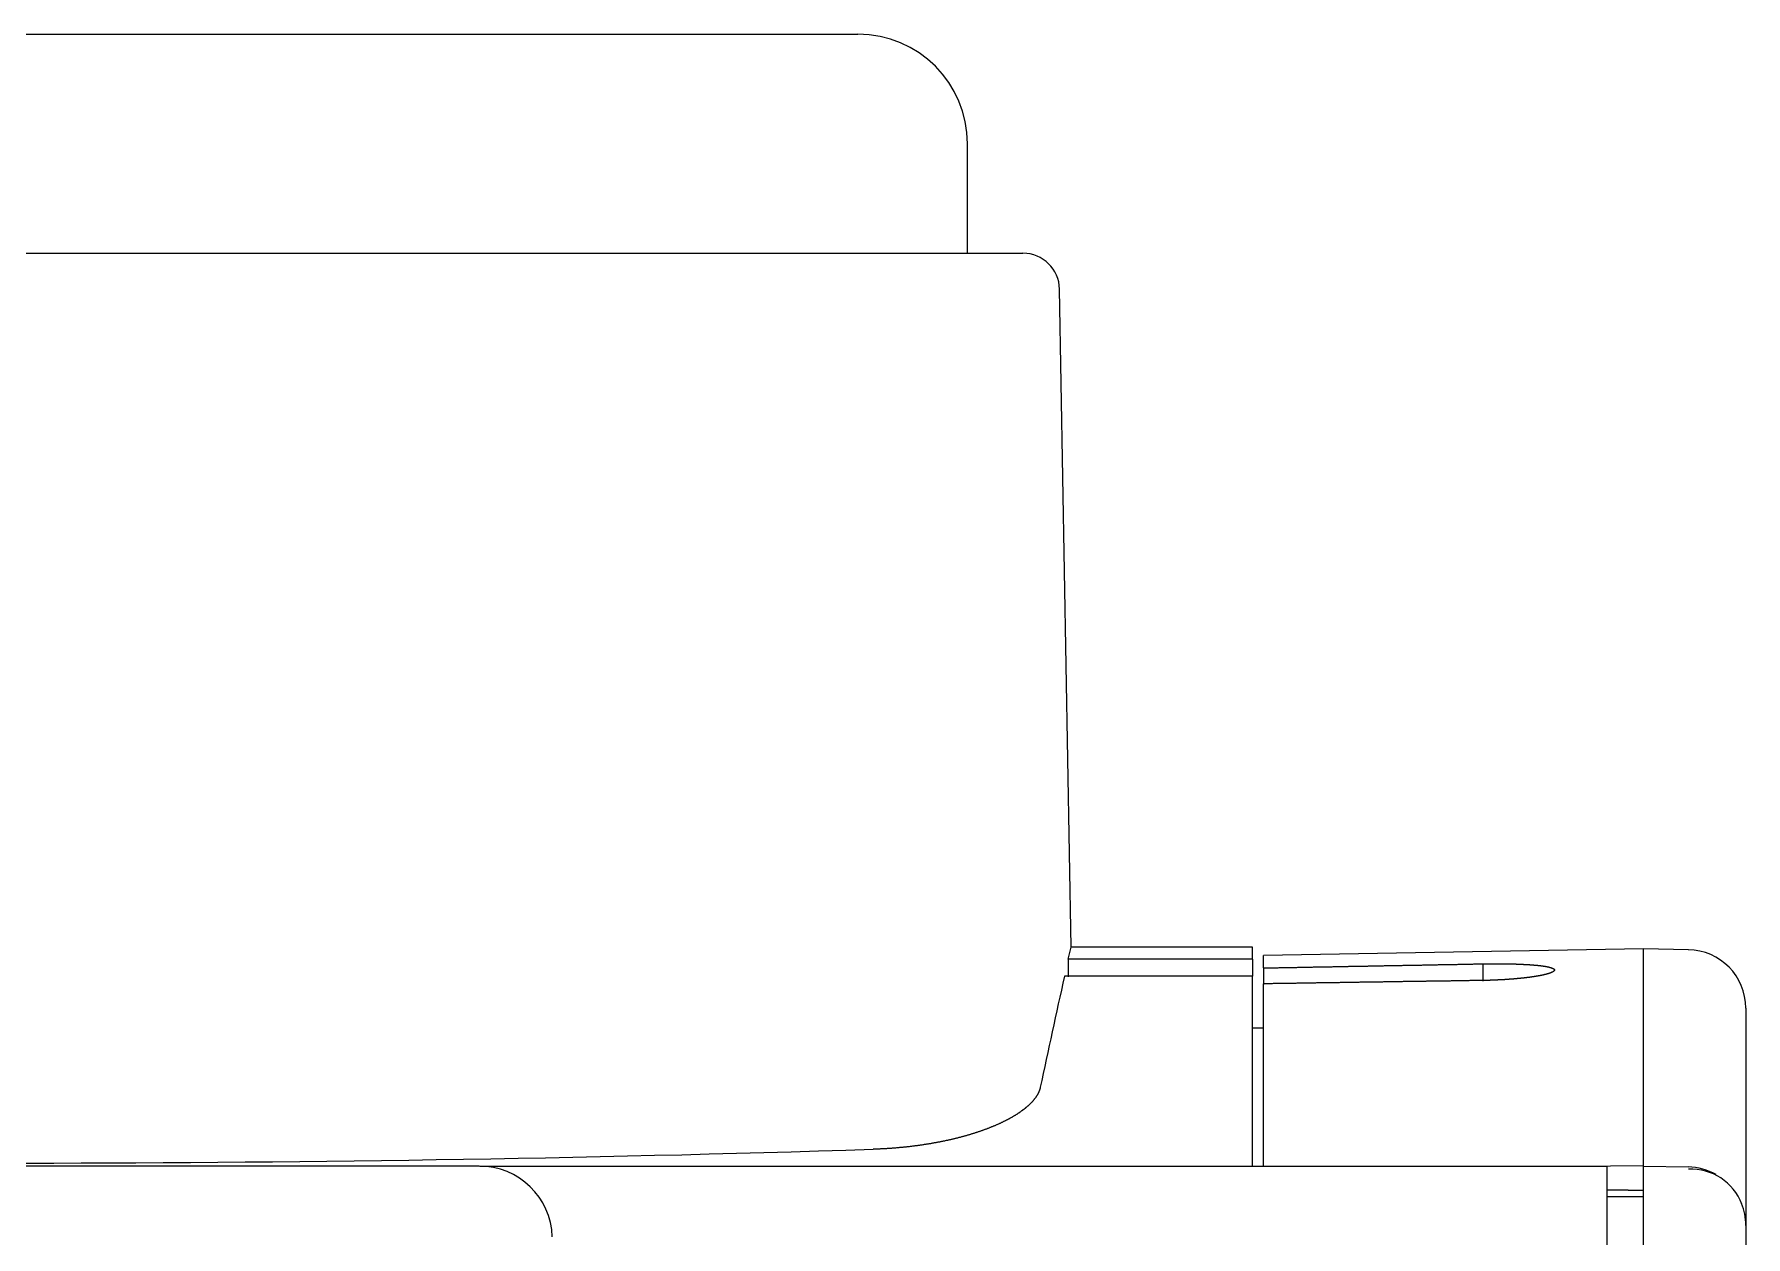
# Model space of a CAD drawing. Extents: x 55 to 320, y 62 to 485.
# Drawn here: x 84.76 to 108.18, y 464.04 to 480.51 of the extents above; entities that cross this region are included whole.
import ezdxf

# ---------------------------------------------------------------- set-up
doc = ezdxf.new("R2010")
doc.units = 0
doc.header["$MEASUREMENT"] = 0
doc.layers.add('FR_QBM1_G14_40U', color=7, linetype='CONTINUOUS')

msp = doc.modelspace()

# ---------------------------------------------------------------- linework, layer by layer
at = {"layer": 'FR_QBM1_G14_40U', "color": 5, "linetype": 'Continuous'}
for p, q in [((72.529, 480.511), (96.029, 480.511)), ((97.529, 477.511), (97.529, 479.011)), ((72.554, 477.511), (96.004, 477.511)), ((96.004, 477.511), (97.848, 477.511)), ((97.848, 477.511), (98.288, 477.511)), ((98.945, 468.01), (98.788, 477.019)), ((98.908, 467.846), (98.945, 468.011)), ((101.429, 468.011), (98.945, 468.011)), ((101.429, 467.846), (101.429, 468.011)), ((106.779, 467.986), (101.579, 467.895)), ((106.779, 465.021), (106.779, 467.986)), ((107.393, 467.975), (106.779, 467.986)), ((101.429, 467.846), (98.908, 467.846)), ((101.429, 467.846), (101.429, 467.611)), ((101.579, 467.725), (101.579, 467.895)), ((104.579, 467.781), (104.579, 467.542)), ((101.429, 467.611), (98.856, 467.611)), ((101.429, 465.009), (101.429, 467.611)), ((101.579, 467.725), (101.579, 467.496)), ((101.579, 465.011), (101.579, 467.508)), ((108.179, 467.175), (108.179, 464.2)), ((101.579, 466.901), (101.429, 466.901)), ((90.847, 465.011), (77.111, 465.011)), ((90.853, 465.011), (106.279, 465.011)), ((105.877, 465.011), (106.779, 465.021)), ((106.279, 465.011), (106.279, 463.511)), ((106.779, 465.011), (106.779, 465.021)), ((106.779, 465.011), (107.393, 465)), ((106.779, 463.511), (106.779, 465.011)), ((106.779, 464.589), (106.279, 464.589)), ((108.179, 464.2), (108.179, 463.5))]:
    msp.add_line(p, q, dxfattribs=at)
at = {"layer": 'FR_QBM1_G14_40U', "color": 5}
for points in [[(98.908, 467.846, 0), (98.908, 467.845, 0), (98.908, 467.843, 0), (98.908, 467.842, 0), (98.908, 467.841, 0), (98.908, 467.839, 0), (98.908, 467.838, 0), (98.908, 467.836, 0), (98.908, 467.835, 0), (98.908, 467.834, 0), (98.908, 467.832, 0), (98.908, 467.831, 0), (98.908, 467.829, 0), (98.908, 467.828, 0), (98.908, 467.827, 0), (98.908, 467.825, 0), (98.908, 467.824, 0), (98.908, 467.822, 0), (98.908, 467.821, 0), (98.908, 467.82, 0), (98.908, 467.818, 0), (98.908, 467.817, 0), (98.908, 467.816, 0), (98.908, 467.814, 0), (98.908, 467.813, 0), (98.908, 467.811, 0), (98.908, 467.81, 0), (98.908, 467.809, 0), (98.908, 467.807, 0), (98.908, 467.806, 0), (98.908, 467.805, 0), (98.908, 467.803, 0), (98.908, 467.802, 0), (98.908, 467.8, 0), (98.908, 467.799, 0), (98.908, 467.798, 0), (98.908, 467.796, 0), (98.908, 467.795, 0), (98.908, 467.794, 0), (98.908, 467.792, 0), (98.908, 467.791, 0), (98.908, 467.79, 0), (98.908, 467.788, 0), (98.908, 467.787, 0), (98.908, 467.785, 0), (98.908, 467.784, 0), (98.908, 467.783, 0), (98.908, 467.781, 0), (98.908, 467.78, 0), (98.908, 467.779, 0), (98.908, 467.777, 0), (98.908, 467.776, 0), (98.908, 467.775, 0), (98.908, 467.773, 0), (98.908, 467.772, 0), (98.908, 467.771, 0), (98.908, 467.769, 0), (98.908, 467.768, 0), (98.908, 467.767, 0), (98.908, 467.765, 0), (98.908, 467.764, 0), (98.908, 467.763, 0), (98.908, 467.761, 0), (98.908, 467.76, 0), (98.908, 467.759, 0), (98.908, 467.757, 0), (98.908, 467.756, 0), (98.908, 467.755, 0), (98.908, 467.753, 0), (98.908, 467.752, 0), (98.908, 467.751, 0), (98.908, 467.75, 0), (98.908, 467.748, 0), (98.908, 467.747, 0), (98.908, 467.746, 0), (98.908, 467.744, 0), (98.908, 467.743, 0), (98.908, 467.742, 0), (98.908, 467.74, 0), (98.908, 467.739, 0), (98.908, 467.738, 0), (98.908, 467.736, 0), (98.908, 467.735, 0), (98.908, 467.734, 0), (98.908, 467.733, 0), (98.908, 467.731, 0), (98.908, 467.73, 0), (98.908, 467.729, 0), (98.908, 467.727, 0), (98.908, 467.726, 0), (98.908, 467.725, 0), (98.908, 467.723, 0), (98.908, 467.722, 0), (98.908, 467.721, 0), (98.908, 467.72, 0), (98.908, 467.718, 0), (98.908, 467.717, 0), (98.908, 467.716, 0), (98.908, 467.715, 0), (98.908, 467.713, 0), (98.908, 467.712, 0), (98.908, 467.711, 0), (98.908, 467.709, 0), (98.908, 467.708, 0), (98.908, 467.707, 0), (98.908, 467.706, 0), (98.908, 467.704, 0), (98.908, 467.703, 0), (98.908, 467.702, 0), (98.908, 467.701, 0), (98.908, 467.699, 0), (98.908, 467.698, 0), (98.908, 467.697, 0), (98.908, 467.696, 0), (98.908, 467.694, 0), (98.908, 467.693, 0), (98.908, 467.692, 0), (98.908, 467.691, 0), (98.908, 467.689, 0), (98.908, 467.688, 0), (98.908, 467.687, 0), (98.908, 467.686, 0), (98.908, 467.684, 0), (98.908, 467.683, 0), (98.908, 467.682, 0), (98.908, 467.681, 0), (98.908, 467.679, 0), (98.908, 467.678, 0), (98.908, 467.677, 0), (98.908, 467.676, 0), (98.908, 467.674, 0), (98.908, 467.673, 0), (98.908, 467.672, 0), (98.908, 467.671, 0), (98.908, 467.669, 0), (98.908, 467.668, 0), (98.908, 467.667, 0), (98.908, 467.666, 0), (98.908, 467.665, 0), (98.908, 467.663, 0), (98.908, 467.662, 0), (98.908, 467.661, 0), (98.908, 467.66, 0), (98.908, 467.658, 0), (98.908, 467.657, 0), (98.908, 467.656, 0), (98.908, 467.655, 0), (98.908, 467.654, 0), (98.908, 467.652, 0), (98.908, 467.651, 0), (98.908, 467.65, 0), (98.908, 467.649, 0), (98.908, 467.648, 0), (98.908, 467.646, 0), (98.908, 467.645, 0), (98.908, 467.644, 0), (98.908, 467.643, 0), (98.908, 467.642, 0), (98.908, 467.64, 0), (98.908, 467.639, 0), (98.908, 467.638, 0), (98.908, 467.637, 0), (98.908, 467.636, 0), (98.908, 467.634, 0), (98.908, 467.633, 0), (98.908, 467.632, 0), (98.908, 467.631, 0), (98.908, 467.63, 0), (98.908, 467.629, 0), (98.908, 467.627, 0), (98.908, 467.626, 0), (98.908, 467.625, 0), (98.908, 467.624, 0), (98.908, 467.623, 0), (98.908, 467.621, 0), (98.908, 467.62, 0), (98.908, 467.619, 0), (98.908, 467.618, 0), (98.908, 467.617, 0), (98.908, 467.616, 0), (98.908, 467.614, 0), (98.908, 467.613, 0), (98.908, 467.612, 0), (98.908, 467.611, 0), (98.908, 467.61, 0), (98.908, 467.609, 0), (98.908, 467.607, 0), (98.908, 467.606, 0), (98.908, 467.605, 0), (98.908, 467.604, 0), (98.908, 467.603, 0), (98.908, 467.602, 0)], [(101.579, 467.725, 0), (101.592, 467.725, 0), (101.606, 467.725, 0), (101.619, 467.725, 0), (101.633, 467.726, 0), (101.646, 467.726, 0), (101.66, 467.726, 0), (101.673, 467.726, 0), (101.687, 467.727, 0), (101.7, 467.727, 0), (101.713, 467.727, 0), (101.727, 467.727, 0), (101.74, 467.728, 0), (101.754, 467.728, 0), (101.767, 467.728, 0), (101.781, 467.728, 0), (101.794, 467.729, 0), (101.808, 467.729, 0), (101.821, 467.729, 0), (101.835, 467.729, 0), (101.848, 467.73, 0), (101.861, 467.73, 0), (101.875, 467.73, 0), (101.888, 467.73, 0), (101.902, 467.731, 0), (101.915, 467.731, 0), (101.929, 467.731, 0), (101.942, 467.731, 0), (101.956, 467.732, 0), (101.969, 467.732, 0), (101.983, 467.732, 0), (101.996, 467.733, 0), (102.009, 467.733, 0), (102.023, 467.733, 0), (102.036, 467.733, 0), (102.05, 467.734, 0), (102.063, 467.734, 0), (102.077, 467.734, 0), (102.09, 467.734, 0), (102.104, 467.735, 0), (102.117, 467.735, 0), (102.131, 467.735, 0), (102.144, 467.735, 0), (102.157, 467.736, 0), (102.171, 467.736, 0), (102.184, 467.736, 0), (102.198, 467.736, 0), (102.211, 467.737, 0), (102.225, 467.737, 0), (102.238, 467.737, 0), (102.252, 467.737, 0), (102.265, 467.738, 0), (102.279, 467.738, 0), (102.292, 467.738, 0), (102.305, 467.738, 0), (102.319, 467.739, 0), (102.332, 467.739, 0), (102.346, 467.739, 0), (102.359, 467.739, 0), (102.373, 467.74, 0), (102.386, 467.74, 0), (102.4, 467.74, 0), (102.413, 467.74, 0), (102.426, 467.741, 0), (102.44, 467.741, 0), (102.453, 467.741, 0), (102.467, 467.741, 0), (102.48, 467.742, 0), (102.494, 467.742, 0), (102.507, 467.742, 0), (102.521, 467.742, 0), (102.534, 467.743, 0), (102.548, 467.743, 0), (102.561, 467.743, 0), (102.574, 467.743, 0), (102.588, 467.744, 0), (102.601, 467.744, 0), (102.615, 467.744, 0), (102.628, 467.744, 0), (102.642, 467.745, 0), (102.655, 467.745, 0), (102.669, 467.745, 0), (102.682, 467.745, 0), (102.696, 467.746, 0), (102.709, 467.746, 0), (102.722, 467.746, 0), (102.736, 467.746, 0), (102.749, 467.747, 0), (102.763, 467.747, 0), (102.776, 467.747, 0), (102.79, 467.747, 0), (102.803, 467.748, 0), (102.817, 467.748, 0), (102.83, 467.748, 0), (102.844, 467.748, 0), (102.857, 467.749, 0), (102.87, 467.749, 0), (102.884, 467.749, 0), (102.897, 467.749, 0), (102.911, 467.75, 0), (102.924, 467.75, 0), (102.938, 467.75, 0), (102.951, 467.75, 0), (102.965, 467.751, 0), (102.978, 467.751, 0), (102.992, 467.751, 0), (103.005, 467.751, 0), (103.018, 467.752, 0), (103.032, 467.752, 0), (103.045, 467.752, 0), (103.059, 467.752, 0), (103.072, 467.753, 0), (103.086, 467.753, 0), (103.099, 467.753, 0), (103.113, 467.753, 0), (103.126, 467.754, 0), (103.139, 467.754, 0), (103.153, 467.754, 0), (103.166, 467.754, 0), (103.18, 467.755, 0), (103.193, 467.755, 0), (103.207, 467.755, 0), (103.22, 467.755, 0), (103.234, 467.756, 0), (103.247, 467.756, 0), (103.261, 467.756, 0), (103.274, 467.757, 0), (103.287, 467.757, 0), (103.301, 467.757, 0), (103.314, 467.757, 0), (103.328, 467.758, 0), (103.341, 467.758, 0), (103.355, 467.758, 0), (103.368, 467.758, 0), (103.382, 467.759, 0), (103.395, 467.759, 0), (103.409, 467.759, 0), (103.422, 467.759, 0), (103.435, 467.76, 0), (103.449, 467.76, 0), (103.462, 467.76, 0), (103.476, 467.76, 0), (103.489, 467.761, 0), (103.503, 467.761, 0), (103.516, 467.761, 0), (103.53, 467.761, 0), (103.543, 467.762, 0), (103.557, 467.762, 0), (103.57, 467.762, 0), (103.583, 467.762, 0), (103.597, 467.763, 0), (103.61, 467.763, 0), (103.624, 467.763, 0), (103.637, 467.763, 0), (103.651, 467.764, 0), (103.664, 467.764, 0), (103.678, 467.764, 0), (103.691, 467.764, 0), (103.705, 467.765, 0), (103.718, 467.765, 0), (103.731, 467.765, 0), (103.745, 467.765, 0), (103.758, 467.766, 0), (103.772, 467.766, 0), (103.785, 467.766, 0), (103.799, 467.766, 0), (103.812, 467.767, 0), (103.826, 467.767, 0), (103.839, 467.767, 0), (103.852, 467.767, 0), (103.866, 467.768, 0), (103.879, 467.768, 0), (103.893, 467.768, 0), (103.906, 467.768, 0), (103.92, 467.769, 0), (103.933, 467.769, 0), (103.947, 467.769, 0), (103.96, 467.769, 0), (103.974, 467.77, 0), (103.987, 467.77, 0), (104, 467.77, 0), (104.014, 467.77, 0), (104.027, 467.771, 0), (104.041, 467.771, 0), (104.054, 467.771, 0), (104.068, 467.771, 0), (104.081, 467.772, 0), (104.095, 467.772, 0), (104.108, 467.772, 0), (104.122, 467.772, 0), (104.135, 467.773, 0), (104.148, 467.773, 0), (104.162, 467.773, 0), (104.175, 467.773, 0), (104.189, 467.774, 0), (104.202, 467.774, 0), (104.216, 467.774, 0), (104.229, 467.774, 0), (104.243, 467.775, 0), (104.256, 467.775, 0), (104.27, 467.775, 0), (104.283, 467.775, 0), (104.296, 467.776, 0), (104.31, 467.776, 0), (104.323, 467.776, 0), (104.337, 467.776, 0), (104.35, 467.777, 0), (104.364, 467.777, 0), (104.377, 467.777, 0), (104.391, 467.777, 0), (104.404, 467.778, 0), (104.418, 467.778, 0), (104.431, 467.778, 0), (104.444, 467.778, 0), (104.458, 467.779, 0), (104.471, 467.779, 0), (104.485, 467.779, 0), (104.498, 467.779, 0), (104.512, 467.78, 0), (104.525, 467.78, 0), (104.539, 467.78, 0), (104.552, 467.78, 0), (104.566, 467.781, 0), (104.579, 467.781, 0)], [(104.579, 467.781, 0), (104.582, 467.781, 0), (104.585, 467.781, 0), (104.588, 467.781, 0), (104.591, 467.781, 0), (104.594, 467.781, 0), (104.597, 467.781, 0), (104.6, 467.781, 0), (104.604, 467.781, 0), (104.607, 467.781, 0), (104.61, 467.781, 0), (104.613, 467.781, 0), (104.616, 467.781, 0), (104.619, 467.781, 0), (104.622, 467.781, 0), (104.625, 467.781, 0), (104.628, 467.781, 0), (104.631, 467.781, 0), (104.634, 467.782, 0), (104.637, 467.782, 0), (104.64, 467.782, 0), (104.643, 467.782, 0), (104.647, 467.782, 0), (104.65, 467.782, 0), (104.653, 467.782, 0), (104.656, 467.782, 0), (104.659, 467.782, 0), (104.662, 467.782, 0), (104.665, 467.782, 0), (104.668, 467.782, 0), (104.671, 467.782, 0), (104.674, 467.782, 0), (104.677, 467.782, 0), (104.68, 467.782, 0), (104.683, 467.782, 0), (104.687, 467.782, 0), (104.69, 467.782, 0), (104.693, 467.782, 0), (104.696, 467.782, 0), (104.699, 467.782, 0), (104.702, 467.782, 0), (104.705, 467.782, 0), (104.708, 467.782, 0), (104.711, 467.782, 0), (104.714, 467.782, 0), (104.717, 467.782, 0), (104.72, 467.782, 0), (104.723, 467.782, 0), (104.726, 467.782, 0), (104.729, 467.782, 0), (104.732, 467.782, 0), (104.736, 467.782, 0), (104.739, 467.782, 0), (104.742, 467.782, 0), (104.745, 467.782, 0), (104.748, 467.782, 0), (104.751, 467.782, 0), (104.754, 467.782, 0), (104.757, 467.782, 0), (104.76, 467.782, 0), (104.763, 467.782, 0), (104.766, 467.782, 0), (104.769, 467.782, 0), (104.772, 467.782, 0), (104.775, 467.782, 0), (104.778, 467.782, 0), (104.781, 467.782, 0), (104.784, 467.782, 0), (104.787, 467.782, 0), (104.79, 467.782, 0), (104.793, 467.782, 0), (104.796, 467.782, 0), (104.799, 467.782, 0), (104.802, 467.782, 0), (104.805, 467.782, 0), (104.808, 467.782, 0), (104.811, 467.782, 0), (104.814, 467.782, 0), (104.817, 467.782, 0), (104.82, 467.782, 0), (104.823, 467.782, 0), (104.826, 467.782, 0), (104.829, 467.782, 0), (104.832, 467.782, 0), (104.835, 467.782, 0), (104.838, 467.782, 0), (104.841, 467.782, 0), (104.844, 467.782, 0), (104.847, 467.782, 0), (104.85, 467.782, 0), (104.853, 467.782, 0), (104.856, 467.782, 0), (104.859, 467.782, 0), (104.862, 467.782, 0), (104.865, 467.782, 0), (104.868, 467.782, 0), (104.871, 467.782, 0), (104.874, 467.782, 0), (104.877, 467.782, 0), (104.88, 467.782, 0), (104.883, 467.782, 0), (104.886, 467.782, 0), (104.889, 467.782, 0), (104.891, 467.782, 0), (104.894, 467.782, 0), (104.897, 467.782, 0), (104.9, 467.782, 0), (104.903, 467.781, 0), (104.906, 467.781, 0), (104.909, 467.781, 0), (104.912, 467.781, 0), (104.915, 467.781, 0), (104.918, 467.781, 0), (104.921, 467.781, 0), (104.923, 467.781, 0), (104.926, 467.781, 0), (104.929, 467.781, 0), (104.932, 467.781, 0), (104.935, 467.781, 0), (104.938, 467.781, 0), (104.941, 467.781, 0), (104.944, 467.781, 0), (104.946, 467.781, 0), (104.949, 467.781, 0), (104.952, 467.781, 0), (104.955, 467.781, 0), (104.958, 467.78, 0), (104.961, 467.78, 0), (104.964, 467.78, 0), (104.966, 467.78, 0), (104.969, 467.78, 0), (104.972, 467.78, 0), (104.975, 467.78, 0), (104.978, 467.78, 0), (104.981, 467.78, 0), (104.983, 467.78, 0), (104.986, 467.78, 0), (104.989, 467.78, 0), (104.992, 467.78, 0), (104.995, 467.78, 0), (104.998, 467.78, 0), (105, 467.779, 0), (105.003, 467.779, 0), (105.006, 467.779, 0), (105.009, 467.779, 0), (105.011, 467.779, 0), (105.014, 467.779, 0), (105.017, 467.779, 0), (105.02, 467.779, 0), (105.023, 467.779, 0), (105.025, 467.779, 0), (105.028, 467.779, 0), (105.031, 467.779, 0), (105.034, 467.779, 0), (105.036, 467.778, 0), (105.039, 467.778, 0), (105.042, 467.778, 0), (105.045, 467.778, 0), (105.047, 467.778, 0), (105.05, 467.778, 0), (105.053, 467.778, 0), (105.056, 467.778, 0), (105.058, 467.778, 0), (105.061, 467.778, 0), (105.064, 467.777, 0), (105.066, 467.777, 0), (105.069, 467.777, 0), (105.072, 467.777, 0), (105.074, 467.777, 0), (105.077, 467.777, 0), (105.08, 467.777, 0), (105.082, 467.777, 0), (105.085, 467.777, 0), (105.088, 467.777, 0), (105.09, 467.776, 0), (105.093, 467.776, 0), (105.096, 467.776, 0), (105.098, 467.776, 0), (105.101, 467.776, 0), (105.104, 467.776, 0), (105.106, 467.776, 0), (105.109, 467.776, 0), (105.112, 467.776, 0), (105.114, 467.775, 0), (105.117, 467.775, 0), (105.119, 467.775, 0), (105.122, 467.775, 0), (105.125, 467.775, 0), (105.127, 467.775, 0), (105.13, 467.775, 0), (105.132, 467.775, 0), (105.135, 467.775, 0), (105.137, 467.774, 0), (105.14, 467.774, 0), (105.142, 467.774, 0), (105.145, 467.774, 0), (105.148, 467.774, 0), (105.15, 467.774, 0), (105.153, 467.774, 0), (105.155, 467.773, 0), (105.158, 467.773, 0), (105.16, 467.773, 0), (105.163, 467.773, 0), (105.165, 467.773, 0), (105.168, 467.773, 0), (105.17, 467.773, 0), (105.173, 467.773, 0), (105.175, 467.772, 0), (105.177, 467.772, 0), (105.18, 467.772, 0), (105.182, 467.772, 0), (105.185, 467.772, 0), (105.187, 467.772, 0), (105.19, 467.772, 0), (105.192, 467.771, 0), (105.195, 467.771, 0), (105.197, 467.771, 0), (105.199, 467.771, 0), (105.202, 467.771, 0), (105.204, 467.771, 0), (105.206, 467.771, 0), (105.209, 467.77, 0), (105.211, 467.77, 0), (105.214, 467.77, 0), (105.216, 467.77, 0), (105.218, 467.77, 0), (105.221, 467.77, 0), (105.223, 467.769, 0), (105.225, 467.769, 0), (105.228, 467.769, 0), (105.23, 467.769, 0), (105.232, 467.769, 0), (105.235, 467.769, 0), (105.237, 467.769, 0), (105.239, 467.768, 0), (105.242, 467.768, 0), (105.244, 467.768, 0), (105.246, 467.768, 0), (105.248, 467.768, 0), (105.251, 467.767, 0), (105.253, 467.767, 0), (105.255, 467.767, 0), (105.257, 467.767, 0), (105.26, 467.767, 0), (105.262, 467.767, 0), (105.264, 467.766, 0), (105.266, 467.766, 0), (105.269, 467.766, 0), (105.271, 467.766, 0), (105.273, 467.766, 0), (105.275, 467.766, 0), (105.277, 467.765, 0), (105.28, 467.765, 0), (105.282, 467.765, 0), (105.284, 467.765, 0), (105.286, 467.765, 0), (105.288, 467.764, 0), (105.29, 467.764, 0), (105.293, 467.764, 0), (105.295, 467.764, 0), (105.297, 467.764, 0), (105.299, 467.764, 0), (105.301, 467.763, 0), (105.303, 467.763, 0), (105.305, 467.763, 0), (105.307, 467.763, 0), (105.31, 467.763, 0), (105.312, 467.762, 0), (105.314, 467.762, 0), (105.316, 467.762, 0), (105.318, 467.762, 0), (105.32, 467.762, 0), (105.322, 467.761, 0), (105.324, 467.761, 0), (105.326, 467.761, 0), (105.328, 467.761, 0), (105.33, 467.761, 0), (105.332, 467.76, 0), (105.334, 467.76, 0), (105.336, 467.76, 0), (105.338, 467.76, 0), (105.34, 467.76, 0), (105.342, 467.759, 0), (105.344, 467.759, 0), (105.346, 467.759, 0), (105.348, 467.759, 0), (105.35, 467.758, 0), (105.352, 467.758, 0), (105.354, 467.758, 0), (105.356, 467.758, 0), (105.357, 467.758, 0), (105.359, 467.757, 0), (105.361, 467.757, 0), (105.363, 467.757, 0), (105.365, 467.757, 0), (105.367, 467.757, 0), (105.369, 467.756, 0), (105.371, 467.756, 0), (105.372, 467.756, 0), (105.374, 467.756, 0), (105.376, 467.755, 0), (105.378, 467.755, 0), (105.38, 467.755, 0), (105.382, 467.755, 0), (105.383, 467.754, 0), (105.385, 467.754, 0), (105.387, 467.754, 0), (105.389, 467.754, 0), (105.39, 467.754, 0), (105.392, 467.753, 0), (105.394, 467.753, 0), (105.396, 467.753, 0), (105.397, 467.753, 0), (105.399, 467.752, 0), (105.401, 467.752, 0), (105.403, 467.752, 0), (105.404, 467.752, 0), (105.406, 467.751, 0), (105.408, 467.751, 0), (105.409, 467.751, 0), (105.411, 467.751, 0), (105.413, 467.75, 0), (105.414, 467.75, 0), (105.416, 467.75, 0), (105.417, 467.75, 0), (105.419, 467.749, 0), (105.421, 467.749, 0), (105.422, 467.749, 0), (105.424, 467.749, 0), (105.425, 467.748, 0), (105.427, 467.748, 0), (105.429, 467.748, 0), (105.43, 467.748, 0), (105.432, 467.747, 0), (105.433, 467.747, 0), (105.435, 467.747, 0), (105.436, 467.747, 0), (105.438, 467.746, 0), (105.439, 467.746, 0), (105.441, 467.746, 0), (105.442, 467.746, 0), (105.444, 467.745, 0), (105.445, 467.745, 0), (105.447, 467.745, 0), (105.448, 467.745, 0), (105.45, 467.744, 0), (105.451, 467.744, 0), (105.452, 467.744, 0), (105.454, 467.744, 0), (105.455, 467.743, 0), (105.457, 467.743, 0), (105.458, 467.743, 0), (105.459, 467.742, 0), (105.461, 467.742, 0), (105.462, 467.742, 0), (105.464, 467.742, 0), (105.465, 467.741, 0), (105.466, 467.741, 0), (105.468, 467.741, 0), (105.469, 467.741, 0), (105.47, 467.74, 0), (105.472, 467.74, 0), (105.473, 467.74, 0), (105.474, 467.739, 0), (105.475, 467.739, 0), (105.477, 467.739, 0), (105.478, 467.739, 0), (105.479, 467.738, 0), (105.48, 467.738, 0), (105.482, 467.738, 0), (105.483, 467.737, 0), (105.484, 467.737, 0), (105.485, 467.737, 0), (105.487, 467.737, 0), (105.488, 467.736, 0), (105.489, 467.736, 0), (105.49, 467.736, 0), (105.491, 467.735, 0), (105.492, 467.735, 0), (105.494, 467.735, 0), (105.495, 467.734, 0), (105.496, 467.734, 0), (105.497, 467.734, 0), (105.498, 467.734, 0), (105.499, 467.733, 0), (105.5, 467.733, 0), (105.501, 467.733, 0), (105.502, 467.732, 0), (105.503, 467.732, 0), (105.505, 467.732, 0), (105.506, 467.731, 0), (105.507, 467.731, 0), (105.508, 467.731, 0), (105.509, 467.731, 0), (105.51, 467.73, 0), (105.511, 467.73, 0), (105.512, 467.73, 0), (105.513, 467.729, 0), (105.514, 467.729, 0), (105.515, 467.729, 0), (105.515, 467.728, 0), (105.516, 467.728, 0), (105.517, 467.728, 0), (105.518, 467.727, 0), (105.519, 467.727, 0), (105.52, 467.727, 0), (105.521, 467.727, 0), (105.522, 467.726, 0), (105.523, 467.726, 0), (105.524, 467.726, 0), (105.524, 467.725, 0), (105.525, 467.725, 0), (105.526, 467.725, 0), (105.527, 467.724, 0), (105.528, 467.724, 0), (105.529, 467.724, 0), (105.529, 467.723, 0), (105.53, 467.723, 0), (105.531, 467.723, 0), (105.532, 467.722, 0), (105.532, 467.722, 0), (105.533, 467.722, 0), (105.534, 467.721, 0), (105.535, 467.721, 0), (105.535, 467.721, 0), (105.536, 467.72, 0), (105.537, 467.72, 0), (105.537, 467.72, 0), (105.538, 467.72, 0), (105.539, 467.719, 0), (105.539, 467.719, 0), (105.54, 467.719, 0), (105.541, 467.718, 0), (105.541, 467.718, 0), (105.542, 467.718, 0), (105.543, 467.717, 0), (105.543, 467.717, 0), (105.544, 467.717, 0), (105.544, 467.716, 0), (105.545, 467.716, 0), (105.545, 467.716, 0), (105.546, 467.715, 0), (105.546, 467.715, 0), (105.547, 467.715, 0), (105.548, 467.714, 0), (105.548, 467.714, 0), (105.549, 467.713, 0), (105.549, 467.713, 0), (105.549, 467.713, 0), (105.55, 467.712, 0), (105.55, 467.712, 0), (105.551, 467.712, 0), (105.551, 467.711, 0), (105.552, 467.711, 0), (105.552, 467.711, 0), (105.553, 467.71, 0), (105.553, 467.71, 0), (105.553, 467.71, 0), (105.554, 467.709, 0), (105.554, 467.709, 0), (105.554, 467.709, 0), (105.555, 467.708, 0), (105.555, 467.708, 0), (105.555, 467.708, 0), (105.556, 467.707, 0), (105.556, 467.707, 0), (105.556, 467.707, 0), (105.557, 467.706, 0), (105.557, 467.706, 0), (105.557, 467.706, 0), (105.558, 467.705, 0), (105.558, 467.705, 0), (105.558, 467.704, 0), (105.558, 467.704, 0), (105.558, 467.704, 0), (105.559, 467.703, 0), (105.559, 467.703, 0), (105.559, 467.703, 0), (105.559, 467.702, 0), (105.559, 467.702, 0), (105.56, 467.702, 0), (105.56, 467.701, 0), (105.56, 467.701, 0), (105.56, 467.701, 0), (105.56, 467.7, 0), (105.56, 467.7, 0), (105.56, 467.699, 0), (105.56, 467.699, 0), (105.561, 467.699, 0), (105.561, 467.698, 0), (105.561, 467.698, 0), (105.561, 467.698, 0), (105.561, 467.697, 0), (105.561, 467.697, 0), (105.561, 467.697, 0), (105.561, 467.696, 0), (105.561, 467.696, 0), (105.561, 467.695, 0), (105.561, 467.695, 0), (105.561, 467.695, 0), (105.561, 467.694, 0), (105.561, 467.694, 0), (105.561, 467.694, 0), (105.561, 467.693, 0), (105.561, 467.693, 0), (105.56, 467.692, 0), (105.56, 467.692, 0), (105.56, 467.692, 0), (105.56, 467.691, 0), (105.56, 467.691, 0), (105.56, 467.691, 0), (105.56, 467.69, 0), (105.56, 467.69, 0), (105.559, 467.69, 0), (105.559, 467.689, 0), (105.559, 467.689, 0), (105.559, 467.688, 0), (105.559, 467.688, 0), (105.558, 467.688, 0), (105.558, 467.687, 0), (105.558, 467.687, 0), (105.558, 467.687, 0), (105.557, 467.686, 0), (105.557, 467.686, 0), (105.557, 467.685, 0), (105.557, 467.685, 0), (105.556, 467.685, 0), (105.556, 467.684, 0), (105.556, 467.684, 0), (105.555, 467.684, 0), (105.555, 467.683, 0), (105.555, 467.683, 0), (105.554, 467.682, 0), (105.554, 467.682, 0), (105.554, 467.682, 0), (105.553, 467.681, 0), (105.553, 467.681, 0), (105.552, 467.681, 0), (105.552, 467.68, 0), (105.552, 467.68, 0), (105.551, 467.679, 0), (105.551, 467.679, 0), (105.55, 467.679, 0), (105.55, 467.678, 0), (105.549, 467.678, 0), (105.549, 467.677, 0), (105.548, 467.677, 0), (105.548, 467.677, 0), (105.547, 467.676, 0), (105.547, 467.676, 0), (105.546, 467.676, 0), (105.546, 467.675, 0), (105.545, 467.675, 0), (105.545, 467.674, 0), (105.544, 467.674, 0), (105.543, 467.674, 0), (105.543, 467.673, 0), (105.542, 467.673, 0), (105.542, 467.672, 0), (105.541, 467.672, 0), (105.54, 467.672, 0), (105.54, 467.671, 0), (105.539, 467.671, 0), (105.538, 467.671, 0), (105.538, 467.67, 0), (105.537, 467.67, 0), (105.536, 467.669, 0), (105.536, 467.669, 0), (105.535, 467.669, 0), (105.534, 467.668, 0), (105.533, 467.668, 0), (105.533, 467.667, 0), (105.532, 467.667, 0), (105.531, 467.667, 0), (105.53, 467.666, 0), (105.53, 467.666, 0), (105.529, 467.666, 0), (105.528, 467.665, 0), (105.527, 467.665, 0), (105.526, 467.664, 0), (105.526, 467.664, 0), (105.525, 467.664, 0), (105.524, 467.663, 0), (105.523, 467.663, 0), (105.522, 467.662, 0), (105.521, 467.662, 0), (105.52, 467.662, 0), (105.519, 467.661, 0), (105.519, 467.661, 0), (105.518, 467.661, 0), (105.517, 467.66, 0), (105.516, 467.66, 0), (105.515, 467.659, 0), (105.514, 467.659, 0), (105.513, 467.659, 0), (105.512, 467.658, 0), (105.511, 467.658, 0), (105.51, 467.657, 0), (105.509, 467.657, 0), (105.508, 467.657, 0), (105.507, 467.656, 0), (105.506, 467.656, 0), (105.505, 467.655, 0), (105.504, 467.655, 0), (105.503, 467.655, 0), (105.502, 467.654, 0), (105.501, 467.654, 0), (105.5, 467.654, 0), (105.498, 467.653, 0), (105.497, 467.653, 0), (105.496, 467.652, 0), (105.495, 467.652, 0), (105.494, 467.652, 0), (105.493, 467.651, 0), (105.492, 467.651, 0), (105.491, 467.65, 0), (105.489, 467.65, 0), (105.488, 467.65, 0), (105.487, 467.649, 0), (105.486, 467.649, 0), (105.485, 467.649, 0), (105.483, 467.648, 0), (105.482, 467.648, 0), (105.481, 467.647, 0), (105.48, 467.647, 0), (105.479, 467.647, 0), (105.477, 467.646, 0), (105.476, 467.646, 0), (105.475, 467.645, 0), (105.473, 467.645, 0), (105.472, 467.645, 0), (105.471, 467.644, 0), (105.47, 467.644, 0), (105.468, 467.644, 0), (105.467, 467.643, 0), (105.466, 467.643, 0), (105.464, 467.642, 0), (105.463, 467.642, 0), (105.462, 467.642, 0), (105.46, 467.641, 0), (105.459, 467.641, 0), (105.457, 467.641, 0), (105.456, 467.64, 0), (105.455, 467.64, 0), (105.453, 467.639, 0), (105.452, 467.639, 0), (105.45, 467.639, 0), (105.449, 467.638, 0), (105.447, 467.638, 0), (105.446, 467.637, 0), (105.445, 467.637, 0), (105.443, 467.637, 0), (105.442, 467.636, 0), (105.44, 467.636, 0), (105.439, 467.636, 0), (105.437, 467.635, 0), (105.435, 467.635, 0), (105.434, 467.634, 0), (105.432, 467.634, 0), (105.431, 467.634, 0), (105.429, 467.633, 0), (105.428, 467.633, 0), (105.426, 467.633, 0), (105.425, 467.632, 0), (105.423, 467.632, 0), (105.421, 467.631, 0), (105.42, 467.631, 0), (105.418, 467.631, 0), (105.416, 467.63, 0), (105.415, 467.63, 0), (105.413, 467.63, 0), (105.412, 467.629, 0), (105.41, 467.629, 0), (105.408, 467.628, 0), (105.407, 467.628, 0), (105.405, 467.628, 0), (105.403, 467.627, 0), (105.401, 467.627, 0), (105.4, 467.627, 0), (105.398, 467.626, 0), (105.396, 467.626, 0), (105.395, 467.626, 0), (105.393, 467.625, 0), (105.391, 467.625, 0), (105.389, 467.624, 0), (105.387, 467.624, 0), (105.386, 467.624, 0), (105.384, 467.623, 0), (105.382, 467.623, 0), (105.38, 467.623, 0), (105.379, 467.622, 0), (105.377, 467.622, 0), (105.375, 467.621, 0), (105.373, 467.621, 0), (105.371, 467.621, 0), (105.369, 467.62, 0), (105.367, 467.62, 0), (105.366, 467.62, 0), (105.364, 467.619, 0), (105.362, 467.619, 0), (105.36, 467.619, 0), (105.358, 467.618, 0), (105.356, 467.618, 0), (105.354, 467.618, 0), (105.352, 467.617, 0), (105.35, 467.617, 0), (105.348, 467.616, 0), (105.347, 467.616, 0), (105.345, 467.616, 0), (105.343, 467.615, 0), (105.341, 467.615, 0), (105.339, 467.615, 0), (105.337, 467.614, 0), (105.335, 467.614, 0), (105.333, 467.614, 0), (105.331, 467.613, 0), (105.329, 467.613, 0), (105.327, 467.613, 0), (105.325, 467.612, 0), (105.323, 467.612, 0), (105.321, 467.612, 0), (105.319, 467.611, 0), (105.317, 467.611, 0), (105.314, 467.611, 0), (105.312, 467.61, 0), (105.31, 467.61, 0), (105.308, 467.609, 0), (105.306, 467.609, 0), (105.304, 467.609, 0), (105.302, 467.608, 0), (105.3, 467.608, 0), (105.298, 467.608, 0), (105.296, 467.607, 0), (105.294, 467.607, 0), (105.291, 467.607, 0), (105.289, 467.606, 0), (105.287, 467.606, 0), (105.285, 467.606, 0), (105.283, 467.605, 0), (105.281, 467.605, 0), (105.278, 467.605, 0), (105.276, 467.604, 0), (105.274, 467.604, 0), (105.272, 467.604, 0), (105.27, 467.603, 0), (105.267, 467.603, 0), (105.265, 467.603, 0), (105.263, 467.602, 0), (105.261, 467.602, 0), (105.259, 467.602, 0), (105.256, 467.601, 0), (105.254, 467.601, 0), (105.252, 467.601, 0), (105.25, 467.6, 0), (105.247, 467.6, 0), (105.245, 467.6, 0), (105.243, 467.6, 0), (105.24, 467.599, 0), (105.238, 467.599, 0), (105.236, 467.599, 0), (105.233, 467.598, 0), (105.231, 467.598, 0), (105.229, 467.598, 0), (105.226, 467.597, 0), (105.224, 467.597, 0), (105.222, 467.597, 0), (105.219, 467.596, 0), (105.217, 467.596, 0), (105.215, 467.596, 0), (105.212, 467.595, 0), (105.21, 467.595, 0), (105.208, 467.595, 0), (105.205, 467.594, 0), (105.203, 467.594, 0), (105.2, 467.594, 0), (105.198, 467.594, 0), (105.195, 467.593, 0), (105.193, 467.593, 0), (105.191, 467.593, 0), (105.188, 467.592, 0), (105.186, 467.592, 0), (105.183, 467.592, 0), (105.181, 467.591, 0), (105.178, 467.591, 0), (105.176, 467.591, 0), (105.173, 467.591, 0), (105.171, 467.59, 0), (105.168, 467.59, 0), (105.166, 467.59, 0), (105.163, 467.589, 0), (105.161, 467.589, 0), (105.158, 467.589, 0), (105.156, 467.588, 0), (105.153, 467.588, 0), (105.151, 467.588, 0), (105.148, 467.588, 0), (105.146, 467.587, 0), (105.143, 467.587, 0), (105.141, 467.587, 0), (105.138, 467.586, 0), (105.136, 467.586, 0), (105.133, 467.586, 0), (105.13, 467.586, 0), (105.128, 467.585, 0), (105.125, 467.585, 0), (105.123, 467.585, 0), (105.12, 467.584, 0), (105.117, 467.584, 0), (105.115, 467.584, 0), (105.112, 467.584, 0), (105.11, 467.583, 0), (105.107, 467.583, 0), (105.104, 467.583, 0), (105.102, 467.583, 0), (105.099, 467.582, 0), (105.097, 467.582, 0), (105.094, 467.582, 0), (105.091, 467.581, 0), (105.089, 467.581, 0), (105.086, 467.581, 0), (105.083, 467.581, 0), (105.081, 467.58, 0), (105.078, 467.58, 0), (105.075, 467.58, 0), (105.073, 467.58, 0), (105.07, 467.579, 0), (105.067, 467.579, 0), (105.065, 467.579, 0), (105.062, 467.579, 0), (105.059, 467.578, 0), (105.056, 467.578, 0), (105.054, 467.578, 0), (105.051, 467.578, 0), (105.048, 467.577, 0), (105.046, 467.577, 0), (105.043, 467.577, 0), (105.04, 467.577, 0), (105.037, 467.576, 0), (105.035, 467.576, 0), (105.032, 467.576, 0), (105.029, 467.576, 0), (105.026, 467.575, 0), (105.024, 467.575, 0), (105.021, 467.575, 0), (105.018, 467.575, 0), (105.015, 467.574, 0), (105.013, 467.574, 0), (105.01, 467.574, 0), (105.007, 467.574, 0), (105.004, 467.574, 0), (105.002, 467.573, 0), (104.999, 467.573, 0), (104.996, 467.573, 0), (104.993, 467.573, 0), (104.99, 467.572, 0), (104.987, 467.572, 0), (104.985, 467.572, 0), (104.982, 467.572, 0), (104.979, 467.571, 0), (104.976, 467.571, 0), (104.973, 467.571, 0), (104.971, 467.571, 0), (104.968, 467.571, 0), (104.965, 467.57, 0), (104.962, 467.57, 0), (104.959, 467.57, 0), (104.956, 467.57, 0), (104.953, 467.57, 0), (104.951, 467.569, 0), (104.948, 467.569, 0), (104.945, 467.569, 0), (104.942, 467.569, 0), (104.939, 467.568, 0), (104.936, 467.568, 0), (104.933, 467.568, 0), (104.93, 467.568, 0), (104.927, 467.568, 0), (104.925, 467.567, 0), (104.922, 467.567, 0), (104.919, 467.567, 0), (104.916, 467.567, 0), (104.913, 467.567, 0), (104.91, 467.567, 0), (104.907, 467.566, 0), (104.904, 467.566, 0), (104.901, 467.566, 0), (104.898, 467.566, 0), (104.895, 467.566, 0), (104.892, 467.565, 0), (104.89, 467.565, 0), (104.887, 467.565, 0), (104.884, 467.565, 0), (104.881, 467.565, 0), (104.878, 467.564, 0), (104.875, 467.564, 0), (104.872, 467.564, 0), (104.869, 467.564, 0), (104.866, 467.564, 0), (104.863, 467.564, 0), (104.86, 467.563, 0), (104.857, 467.563, 0), (104.854, 467.563, 0), (104.851, 467.563, 0), (104.848, 467.563, 0), (104.845, 467.563, 0), (104.842, 467.562, 0), (104.839, 467.562, 0), (104.836, 467.562, 0), (104.833, 467.562, 0), (104.83, 467.562, 0), (104.827, 467.562, 0), (104.824, 467.561, 0), (104.821, 467.561, 0), (104.818, 467.561, 0), (104.815, 467.561, 0), (104.812, 467.561, 0), (104.809, 467.561, 0), (104.806, 467.561, 0), (104.803, 467.56, 0), (104.8, 467.56, 0), (104.797, 467.56, 0), (104.794, 467.56, 0), (104.791, 467.56, 0), (104.788, 467.56, 0), (104.785, 467.56, 0), (104.782, 467.559, 0), (104.779, 467.559, 0), (104.776, 467.559, 0), (104.773, 467.559, 0), (104.77, 467.559, 0), (104.767, 467.559, 0), (104.764, 467.559, 0), (104.761, 467.558, 0), (104.758, 467.558, 0), (104.755, 467.558, 0), (104.752, 467.558, 0), (104.749, 467.558, 0), (104.746, 467.558, 0), (104.743, 467.558, 0), (104.74, 467.558, 0), (104.737, 467.557, 0), (104.733, 467.557, 0), (104.73, 467.557, 0), (104.727, 467.557, 0), (104.724, 467.557, 0), (104.721, 467.557, 0), (104.718, 467.557, 0), (104.715, 467.557, 0), (104.712, 467.557, 0), (104.709, 467.556, 0), (104.706, 467.556, 0), (104.703, 467.556, 0), (104.7, 467.556, 0), (104.697, 467.556, 0), (104.694, 467.556, 0), (104.691, 467.556, 0), (104.688, 467.556, 0), (104.684, 467.556, 0), (104.681, 467.556, 0), (104.678, 467.555, 0), (104.675, 467.555, 0), (104.672, 467.555, 0), (104.669, 467.555, 0), (104.666, 467.555, 0), (104.663, 467.555, 0), (104.66, 467.555, 0), (104.657, 467.555, 0), (104.653, 467.555, 0), (104.65, 467.555, 0), (104.647, 467.555, 0), (104.644, 467.555, 0), (104.641, 467.554, 0), (104.638, 467.554, 0), (104.635, 467.554, 0), (104.632, 467.554, 0), (104.629, 467.554, 0), (104.626, 467.554, 0), (104.622, 467.554, 0), (104.619, 467.554, 0), (104.616, 467.554, 0), (104.613, 467.554, 0), (104.61, 467.554, 0), (104.607, 467.554, 0), (104.604, 467.554, 0), (104.601, 467.554, 0), (104.598, 467.554, 0), (104.594, 467.553, 0), (104.591, 467.553, 0), (104.588, 467.553, 0), (104.585, 467.553, 0), (104.582, 467.553, 0), (104.579, 467.553, 0)], [(104.579, 467.553, 0), (104.566, 467.553, 0), (104.552, 467.553, 0), (104.539, 467.553, 0), (104.525, 467.552, 0), (104.512, 467.552, 0), (104.498, 467.552, 0), (104.485, 467.552, 0), (104.471, 467.552, 0), (104.458, 467.551, 0), (104.444, 467.551, 0), (104.431, 467.551, 0), (104.418, 467.551, 0), (104.404, 467.551, 0), (104.391, 467.55, 0), (104.377, 467.55, 0), (104.364, 467.55, 0), (104.35, 467.55, 0), (104.337, 467.55, 0), (104.323, 467.549, 0), (104.31, 467.549, 0), (104.296, 467.549, 0), (104.283, 467.549, 0), (104.27, 467.548, 0), (104.256, 467.548, 0), (104.243, 467.548, 0), (104.229, 467.548, 0), (104.216, 467.548, 0), (104.202, 467.547, 0), (104.189, 467.547, 0), (104.175, 467.547, 0), (104.162, 467.547, 0), (104.148, 467.547, 0), (104.135, 467.546, 0), (104.122, 467.546, 0), (104.108, 467.546, 0), (104.095, 467.546, 0), (104.081, 467.546, 0), (104.068, 467.545, 0), (104.054, 467.545, 0), (104.041, 467.545, 0), (104.027, 467.545, 0), (104.014, 467.545, 0), (104, 467.544, 0), (103.987, 467.544, 0), (103.974, 467.544, 0), (103.96, 467.544, 0), (103.947, 467.544, 0), (103.933, 467.543, 0), (103.92, 467.543, 0), (103.906, 467.543, 0), (103.893, 467.543, 0), (103.879, 467.543, 0), (103.866, 467.542, 0), (103.852, 467.542, 0), (103.839, 467.542, 0), (103.826, 467.542, 0), (103.812, 467.542, 0), (103.799, 467.541, 0), (103.785, 467.541, 0), (103.772, 467.541, 0), (103.758, 467.541, 0), (103.745, 467.54, 0), (103.731, 467.54, 0), (103.718, 467.54, 0), (103.705, 467.54, 0), (103.691, 467.54, 0), (103.678, 467.539, 0), (103.664, 467.539, 0), (103.651, 467.539, 0), (103.637, 467.539, 0), (103.624, 467.539, 0), (103.61, 467.538, 0), (103.597, 467.538, 0), (103.583, 467.538, 0), (103.57, 467.538, 0), (103.557, 467.538, 0), (103.543, 467.537, 0), (103.53, 467.537, 0), (103.516, 467.537, 0), (103.503, 467.537, 0), (103.489, 467.537, 0), (103.476, 467.536, 0), (103.462, 467.536, 0), (103.449, 467.536, 0), (103.435, 467.536, 0), (103.422, 467.536, 0), (103.409, 467.535, 0), (103.395, 467.535, 0), (103.382, 467.535, 0), (103.368, 467.535, 0), (103.355, 467.535, 0), (103.341, 467.534, 0), (103.328, 467.534, 0), (103.314, 467.534, 0), (103.301, 467.534, 0), (103.287, 467.534, 0), (103.274, 467.533, 0), (103.261, 467.533, 0), (103.247, 467.533, 0), (103.234, 467.533, 0), (103.22, 467.533, 0), (103.207, 467.532, 0), (103.193, 467.532, 0), (103.18, 467.532, 0), (103.166, 467.532, 0), (103.153, 467.531, 0), (103.139, 467.531, 0), (103.126, 467.531, 0), (103.113, 467.531, 0), (103.099, 467.531, 0), (103.086, 467.53, 0), (103.072, 467.53, 0), (103.059, 467.53, 0), (103.045, 467.53, 0), (103.032, 467.53, 0), (103.018, 467.529, 0), (103.005, 467.529, 0), (102.992, 467.529, 0), (102.978, 467.529, 0), (102.965, 467.529, 0), (102.951, 467.528, 0), (102.938, 467.528, 0), (102.924, 467.528, 0), (102.911, 467.528, 0), (102.897, 467.528, 0), (102.884, 467.527, 0), (102.87, 467.527, 0), (102.857, 467.527, 0), (102.844, 467.527, 0), (102.83, 467.527, 0), (102.817, 467.526, 0), (102.803, 467.526, 0), (102.79, 467.526, 0), (102.776, 467.526, 0), (102.763, 467.526, 0), (102.749, 467.525, 0), (102.736, 467.525, 0), (102.722, 467.525, 0), (102.709, 467.525, 0), (102.696, 467.525, 0), (102.682, 467.524, 0), (102.669, 467.524, 0), (102.655, 467.524, 0), (102.642, 467.524, 0), (102.628, 467.524, 0), (102.615, 467.523, 0), (102.601, 467.523, 0), (102.588, 467.523, 0), (102.574, 467.523, 0), (102.561, 467.523, 0), (102.548, 467.522, 0), (102.534, 467.522, 0), (102.521, 467.522, 0), (102.507, 467.522, 0), (102.494, 467.521, 0), (102.48, 467.521, 0), (102.467, 467.521, 0), (102.453, 467.521, 0), (102.44, 467.521, 0), (102.426, 467.52, 0), (102.413, 467.52, 0), (102.4, 467.52, 0), (102.386, 467.52, 0), (102.373, 467.52, 0), (102.359, 467.519, 0), (102.346, 467.519, 0), (102.332, 467.519, 0), (102.319, 467.519, 0), (102.305, 467.519, 0), (102.292, 467.518, 0), (102.279, 467.518, 0), (102.265, 467.518, 0), (102.252, 467.518, 0), (102.238, 467.518, 0), (102.225, 467.517, 0), (102.211, 467.517, 0), (102.198, 467.517, 0), (102.184, 467.517, 0), (102.171, 467.517, 0), (102.157, 467.516, 0), (102.144, 467.516, 0), (102.131, 467.516, 0), (102.117, 467.516, 0), (102.104, 467.516, 0), (102.09, 467.515, 0), (102.077, 467.515, 0), (102.063, 467.515, 0), (102.05, 467.515, 0), (102.036, 467.515, 0), (102.023, 467.514, 0), (102.009, 467.514, 0), (101.996, 467.514, 0), (101.983, 467.514, 0), (101.969, 467.514, 0), (101.956, 467.513, 0), (101.942, 467.513, 0), (101.929, 467.513, 0), (101.915, 467.513, 0), (101.902, 467.513, 0), (101.888, 467.512, 0), (101.875, 467.512, 0), (101.861, 467.512, 0), (101.848, 467.512, 0), (101.835, 467.512, 0), (101.821, 467.511, 0), (101.808, 467.511, 0), (101.794, 467.511, 0), (101.781, 467.511, 0), (101.767, 467.511, 0), (101.754, 467.51, 0), (101.74, 467.51, 0), (101.727, 467.51, 0), (101.713, 467.51, 0), (101.7, 467.509, 0), (101.687, 467.509, 0), (101.673, 467.509, 0), (101.66, 467.509, 0), (101.646, 467.509, 0), (101.633, 467.508, 0), (101.619, 467.508, 0), (101.606, 467.508, 0), (101.592, 467.508, 0), (101.579, 467.508, 0)], [(98.525, 466.09, 0), (98.524, 466.087, 0), (98.523, 466.083, 0), (98.522, 466.079, 0), (98.521, 466.076, 0), (98.52, 466.072, 0), (98.519, 466.069, 0), (98.518, 466.065, 0), (98.517, 466.061, 0), (98.516, 466.058, 0), (98.514, 466.054, 0), (98.513, 466.05, 0), (98.512, 466.047, 0), (98.511, 466.043, 0), (98.509, 466.04, 0), (98.508, 466.036, 0), (98.506, 466.032, 0), (98.505, 466.029, 0), (98.503, 466.025, 0), (98.502, 466.021, 0), (98.5, 466.018, 0), (98.498, 466.014, 0), (98.496, 466.011, 0), (98.495, 466.007, 0), (98.493, 466.003, 0), (98.491, 466, 0), (98.489, 465.996, 0), (98.487, 465.992, 0), (98.485, 465.989, 0), (98.483, 465.985, 0), (98.481, 465.982, 0), (98.478, 465.978, 0), (98.476, 465.974, 0), (98.474, 465.971, 0), (98.472, 465.967, 0), (98.469, 465.963, 0), (98.467, 465.96, 0), (98.465, 465.956, 0), (98.462, 465.953, 0), (98.46, 465.949, 0), (98.457, 465.945, 0), (98.454, 465.942, 0), (98.452, 465.938, 0), (98.449, 465.935, 0), (98.446, 465.931, 0), (98.443, 465.927, 0), (98.44, 465.924, 0), (98.438, 465.92, 0), (98.435, 465.917, 0), (98.432, 465.913, 0), (98.428, 465.909, 0), (98.425, 465.906, 0), (98.422, 465.902, 0), (98.419, 465.898, 0), (98.416, 465.895, 0), (98.413, 465.891, 0), (98.409, 465.888, 0), (98.406, 465.884, 0), (98.403, 465.88, 0), (98.399, 465.877, 0), (98.395, 465.873, 0), (98.392, 465.87, 0), (98.388, 465.866, 0), (98.385, 465.862, 0), (98.381, 465.859, 0), (98.377, 465.855, 0), (98.374, 465.852, 0), (98.37, 465.848, 0), (98.366, 465.844, 0), (98.362, 465.841, 0), (98.358, 465.837, 0), (98.354, 465.834, 0), (98.35, 465.83, 0), (98.346, 465.826, 0), (98.341, 465.823, 0), (98.337, 465.819, 0), (98.333, 465.816, 0), (98.329, 465.812, 0), (98.324, 465.808, 0), (98.32, 465.805, 0), (98.316, 465.801, 0), (98.311, 465.798, 0), (98.307, 465.794, 0), (98.302, 465.791, 0), (98.297, 465.787, 0), (98.293, 465.783, 0), (98.288, 465.78, 0), (98.283, 465.776, 0), (98.279, 465.773, 0), (98.274, 465.769, 0), (98.269, 465.766, 0), (98.264, 465.762, 0), (98.259, 465.759, 0), (98.254, 465.755, 0), (98.249, 465.752, 0), (98.244, 465.748, 0), (98.239, 465.745, 0), (98.234, 465.741, 0), (98.229, 465.738, 0), (98.224, 465.734, 0), (98.218, 465.731, 0), (98.213, 465.727, 0), (98.208, 465.724, 0), (98.202, 465.72, 0), (98.197, 465.717, 0), (98.191, 465.713, 0), (98.186, 465.71, 0), (98.18, 465.706, 0), (98.175, 465.703, 0), (98.169, 465.7, 0), (98.163, 465.696, 0), (98.158, 465.693, 0), (98.152, 465.689, 0), (98.146, 465.686, 0), (98.141, 465.683, 0), (98.135, 465.679, 0), (98.129, 465.676, 0), (98.123, 465.673, 0), (98.117, 465.669, 0), (98.111, 465.666, 0), (98.105, 465.662, 0), (98.099, 465.659, 0), (98.092, 465.656, 0), (98.086, 465.652, 0), (98.08, 465.649, 0), (98.074, 465.646, 0), (98.067, 465.643, 0), (98.061, 465.639, 0), (98.055, 465.636, 0), (98.048, 465.633, 0), (98.042, 465.629, 0), (98.035, 465.626, 0), (98.028, 465.623, 0), (98.022, 465.62, 0), (98.015, 465.616, 0), (98.008, 465.613, 0), (98.002, 465.61, 0), (97.995, 465.607, 0), (97.988, 465.603, 0), (97.981, 465.6, 0), (97.974, 465.597, 0), (97.967, 465.594, 0), (97.96, 465.591, 0), (97.953, 465.587, 0), (97.946, 465.584, 0), (97.939, 465.581, 0), (97.932, 465.578, 0), (97.925, 465.575, 0), (97.918, 465.572, 0), (97.91, 465.568, 0), (97.903, 465.565, 0), (97.896, 465.562, 0), (97.888, 465.559, 0), (97.881, 465.556, 0), (97.873, 465.553, 0), (97.866, 465.55, 0), (97.858, 465.547, 0), (97.851, 465.544, 0), (97.843, 465.541, 0), (97.835, 465.538, 0), (97.828, 465.535, 0), (97.82, 465.531, 0), (97.812, 465.528, 0), (97.804, 465.525, 0), (97.796, 465.522, 0), (97.788, 465.519, 0), (97.78, 465.516, 0), (97.772, 465.513, 0), (97.764, 465.511, 0), (97.756, 465.508, 0), (97.748, 465.505, 0), (97.74, 465.502, 0), (97.732, 465.499, 0), (97.724, 465.496, 0), (97.716, 465.493, 0), (97.707, 465.49, 0), (97.699, 465.487, 0), (97.691, 465.485, 0), (97.683, 465.482, 0), (97.674, 465.479, 0), (97.666, 465.476, 0), (97.657, 465.473, 0), (97.649, 465.471, 0), (97.641, 465.468, 0), (97.632, 465.465, 0), (97.623, 465.462, 0), (97.615, 465.46, 0), (97.606, 465.457, 0), (97.597, 465.454, 0), (97.589, 465.451, 0), (97.58, 465.449, 0), (97.571, 465.446, 0), (97.563, 465.443, 0), (97.554, 465.441, 0), (97.545, 465.438, 0), (97.536, 465.436, 0), (97.527, 465.433, 0), (97.518, 465.43, 0), (97.509, 465.428, 0), (97.5, 465.425, 0), (97.491, 465.423, 0), (97.482, 465.42, 0), (97.473, 465.418, 0), (97.464, 465.415, 0), (97.455, 465.413, 0), (97.445, 465.41, 0), (97.436, 465.408, 0), (97.427, 465.405, 0), (97.418, 465.403, 0), (97.408, 465.401, 0), (97.399, 465.398, 0), (97.39, 465.396, 0), (97.38, 465.393, 0), (97.371, 465.391, 0), (97.361, 465.389, 0), (97.352, 465.386, 0), (97.342, 465.384, 0), (97.332, 465.382, 0), (97.323, 465.38, 0), (97.313, 465.377, 0), (97.304, 465.375, 0), (97.294, 465.373, 0), (97.284, 465.371, 0), (97.274, 465.368, 0), (97.264, 465.366, 0), (97.255, 465.364, 0), (97.245, 465.362, 0), (97.235, 465.36, 0), (97.225, 465.358, 0), (97.215, 465.355, 0), (97.205, 465.353, 0), (97.195, 465.351, 0), (97.185, 465.349, 0), (97.175, 465.347, 0), (97.165, 465.345, 0), (97.154, 465.343, 0), (97.144, 465.341, 0), (97.134, 465.339, 0), (97.124, 465.337, 0), (97.114, 465.335, 0), (97.103, 465.333, 0), (97.093, 465.331, 0), (97.083, 465.329, 0), (97.072, 465.328, 0), (97.062, 465.326, 0), (97.051, 465.324, 0), (97.041, 465.322, 0), (97.031, 465.32, 0), (97.02, 465.318, 0), (97.01, 465.317, 0), (96.999, 465.315, 0), (96.989, 465.313, 0), (96.978, 465.311, 0), (96.968, 465.31, 0), (96.957, 465.308, 0), (96.946, 465.306, 0), (96.936, 465.305, 0), (96.925, 465.303, 0), (96.915, 465.302, 0), (96.904, 465.3, 0), (96.893, 465.298, 0), (96.883, 465.297, 0), (96.872, 465.295, 0), (96.861, 465.294, 0), (96.85, 465.292, 0), (96.84, 465.291, 0), (96.829, 465.289, 0), (96.818, 465.288, 0), (96.807, 465.287, 0), (96.797, 465.285, 0), (96.786, 465.284, 0), (96.775, 465.283, 0), (96.764, 465.281, 0), (96.753, 465.28, 0), (96.742, 465.279, 0), (96.731, 465.277, 0), (96.72, 465.276, 0), (96.71, 465.275, 0), (96.698, 465.274, 0), (96.688, 465.272, 0), (96.677, 465.271, 0), (96.665, 465.27, 0), (96.654, 465.269, 0), (96.644, 465.268, 0), (96.632, 465.267, 0), (96.621, 465.266, 0), (96.61, 465.265, 0), (96.599, 465.264, 0), (96.588, 465.263, 0), (96.577, 465.262, 0), (96.566, 465.261, 0), (96.555, 465.26, 0), (96.543, 465.259, 0), (96.532, 465.258, 0), (96.521, 465.257, 0), (96.51, 465.256, 0), (96.499, 465.255, 0), (96.487, 465.254, 0), (96.476, 465.254, 0), (96.465, 465.253, 0), (96.453, 465.252, 0), (96.442, 465.251, 0), (96.431, 465.251, 0), (96.419, 465.25, 0), (96.408, 465.249, 0), (96.397, 465.249, 0), (96.385, 465.248, 0), (96.374, 465.247, 0), (96.362, 465.247, 0), (96.351, 465.246, 0), (96.34, 465.246, 0), (96.328, 465.245, 0), (96.317, 465.245, 0), (96.305, 465.244, 0), (96.294, 465.244, 0), (96.282, 465.243, 0), (96.271, 465.243, 0), (96.259, 465.242, 0), (96.248, 465.242, 0), (96.236, 465.242, 0)]]:
    msp.add_polyline3d(points, dxfattribs=at)
at = {"layer": 'FR_QBM1_G14_40U', "color": 5, "linetype": 'Continuous'}
msp.add_polyline3d([(106.779, 464.678, 0), (106.775, 464.678, 0), (106.771, 464.678, 0), (106.767, 464.678, 0), (106.763, 464.678, 0), (106.759, 464.678, 0), (106.756, 464.678, 0), (106.752, 464.678, 0), (106.748, 464.678, 0), (106.744, 464.678, 0), (106.74, 464.678, 0), (106.736, 464.678, 0), (106.732, 464.679, 0), (106.728, 464.679, 0), (106.724, 464.679, 0), (106.72, 464.679, 0), (106.716, 464.679, 0), (106.713, 464.679, 0), (106.709, 464.679, 0), (106.705, 464.679, 0), (106.701, 464.679, 0), (106.697, 464.679, 0), (106.693, 464.679, 0), (106.689, 464.679, 0), (106.685, 464.679, 0), (106.681, 464.679, 0), (106.677, 464.679, 0), (106.673, 464.679, 0), (106.67, 464.679, 0), (106.666, 464.679, 0), (106.662, 464.679, 0), (106.658, 464.679, 0), (106.654, 464.679, 0), (106.65, 464.679, 0), (106.646, 464.679, 0), (106.642, 464.679, 0), (106.638, 464.679, 0), (106.634, 464.679, 0), (106.631, 464.679, 0), (106.627, 464.679, 0), (106.623, 464.679, 0), (106.619, 464.679, 0), (106.615, 464.679, 0), (106.611, 464.679, 0), (106.607, 464.679, 0), (106.603, 464.679, 0), (106.599, 464.679, 0), (106.595, 464.679, 0), (106.591, 464.679, 0), (106.588, 464.679, 0), (106.584, 464.679, 0), (106.58, 464.679, 0), (106.576, 464.679, 0), (106.572, 464.679, 0), (106.568, 464.68, 0), (106.564, 464.68, 0), (106.56, 464.68, 0), (106.556, 464.68, 0), (106.552, 464.68, 0), (106.549, 464.68, 0), (106.545, 464.68, 0), (106.541, 464.68, 0), (106.537, 464.68, 0), (106.533, 464.68, 0), (106.529, 464.68, 0), (106.525, 464.68, 0), (106.521, 464.68, 0), (106.517, 464.68, 0), (106.513, 464.68, 0), (106.509, 464.68, 0), (106.506, 464.68, 0), (106.502, 464.68, 0), (106.498, 464.68, 0), (106.494, 464.68, 0), (106.49, 464.68, 0), (106.486, 464.68, 0), (106.482, 464.68, 0), (106.478, 464.68, 0), (106.474, 464.68, 0), (106.47, 464.68, 0), (106.466, 464.68, 0), (106.463, 464.68, 0), (106.459, 464.68, 0), (106.455, 464.68, 0), (106.451, 464.68, 0), (106.447, 464.68, 0), (106.443, 464.68, 0), (106.439, 464.68, 0), (106.435, 464.68, 0), (106.431, 464.68, 0), (106.427, 464.68, 0), (106.423, 464.68, 0), (106.42, 464.68, 0), (106.416, 464.68, 0), (106.412, 464.68, 0), (106.408, 464.681, 0), (106.404, 464.681, 0), (106.4, 464.681, 0), (106.396, 464.681, 0), (106.392, 464.681, 0), (106.388, 464.681, 0), (106.384, 464.681, 0), (106.381, 464.681, 0), (106.377, 464.681, 0), (106.373, 464.681, 0), (106.369, 464.681, 0), (106.365, 464.681, 0), (106.361, 464.681, 0), (106.357, 464.681, 0), (106.353, 464.681, 0), (106.349, 464.681, 0), (106.345, 464.681, 0), (106.341, 464.681, 0), (106.338, 464.681, 0), (106.334, 464.681, 0), (106.33, 464.681, 0), (106.326, 464.681, 0), (106.322, 464.681, 0), (106.318, 464.681, 0), (106.314, 464.681, 0), (106.31, 464.681, 0), (106.306, 464.681, 0), (106.302, 464.681, 0), (106.298, 464.681, 0), (106.295, 464.681, 0), (106.291, 464.681, 0), (106.287, 464.681, 0), (106.283, 464.681, 0), (106.279, 464.681, 0)], dxfattribs=at)
for centre, radius, start, end in [((96.029, 479.011), 1.5, 0, 90), ((98.288, 477.011), 0.5, 1, 90), ((107.379, 467.175), 0.8, 0, 89), ((266.61, 430.305), 171.853, 167.46228, 167.98129), ((84.279, 844.692), 379.639, 268.19516, 271.80486), ((90.847, 464.011), 1, 1.8859, 90), ((107.379, 464.2), 0.8, 60.3671, 89), ((107.429, 464.228), 0.743, 20.7355, 92.5823), ((107.379, 464.2), 0.8, 0, 21.9424)]:
    msp.add_arc(centre, radius, start, end, dxfattribs=at)

doc.saveas('drawing.dxf')
